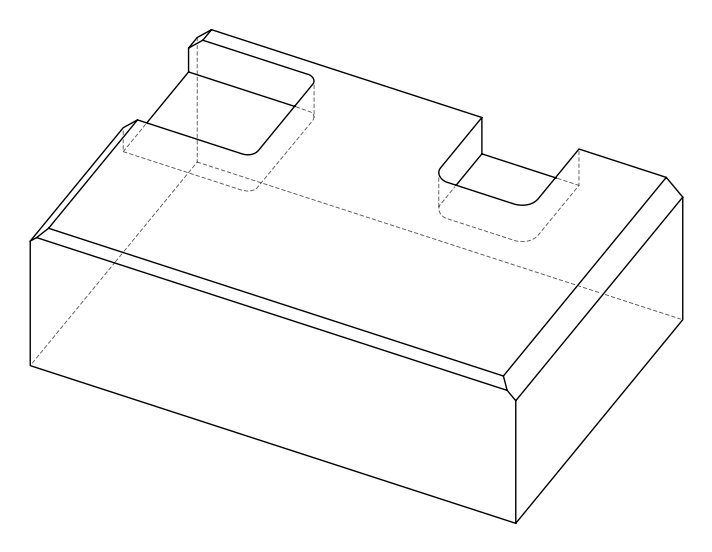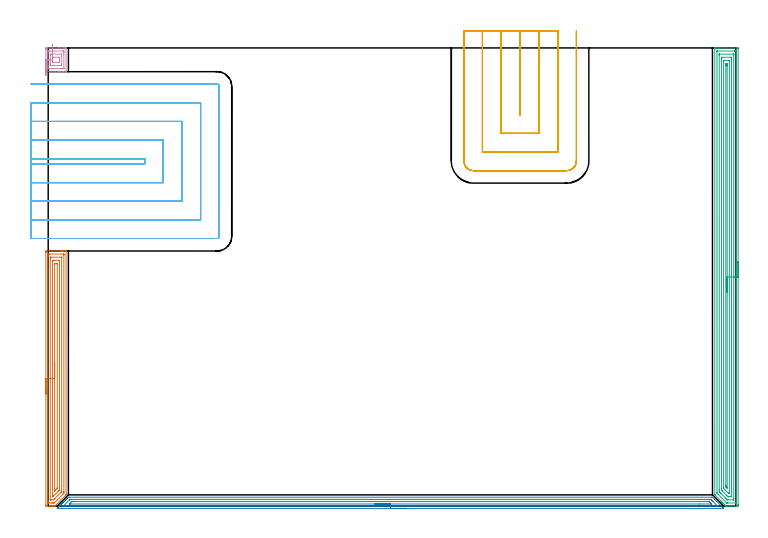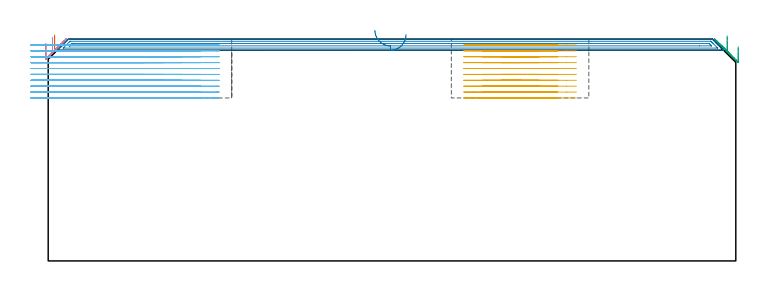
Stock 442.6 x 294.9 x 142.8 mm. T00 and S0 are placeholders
(PLAN: 6 operations, 1 tool changes, 84.8 min)
(1 AREA_MILL | FG_CHAMFER_SURFACE | UGT0205_001 | 6.74 min | 14451 mm3)
(2 AREA_MILL_1 | FG_CHAMFER_SURFACE_1 | UGT0205_001 | 10.33 min | 11112 mm3)
(3 AREA_MILL_2 | FG_CHAMFER_SURFACE_2 | UGT0205_001 | 14.29 min | 32931 mm3)
(4 AREA_MILL_3 | FG_CHAMFER_SURFACE_3 | UGT0205_001 | 0.84 min | 1873 mm3)
(5 MILL_SLOT | SLOT_PARTIAL_RECTANGULAR | NXT0201_012 | Follow Part, ap 4, ae 75% | 19.23 min | 288506 mm3)
(6 MILL_SLOT_1 | SLOT_PARTIAL_RECTANGULAR_1 | NXT0201_012 | Follow Part, ap 4, ae 75% | 33.41 min | 514000 mm3)
(TOOL UGT0205_001 | Chamfer Mill 20 x 3 x 45 deg. | D20 FL50 Z2)
(TOOL NXT0201_012 | ENDMILL 16mm [2P460-1600-NA 1630] | D16 FL38 Z6)
(OP 1 AREA_MILL)
G17 G21 G94 G90
T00 M6
G54
G17 G0 G90 X-1.5 Y72.1 S1061 M3
G43 Z152.8 H0
Z139.8
G94 G1 Y72.138 Z138.928 F250.
Y72.252 Z138.064
Y72.441 Z137.212
Y72.703 Z136.38
Y73.037 Z135.574
Y73.44 Z134.8
Y73.908 Z134.064
Y74.44 Z133.372
Y75.029 Z132.729
Y75.672 Z132.14
Y76.364 Z131.608
Y77.1 Z131.14
Y77.874 Z130.737
Y78.68 Z130.403
Y79.512 Z130.141
Y80.363 Z129.952
Y81.228 Z129.838
Y82.1 Z129.8
Y163.102
X-1.499 Y163.616 Z129.801
X-1.496 Y163.989 Z129.802
X-1.492 Y164.19 Z129.805
X-1.13 Y164.2 Z130.167
X7.627 Z138.921
X8.231 Z139.528
X8.503 Z139.799
X9.107 Z140.404
X9.378 Z140.674
X9.921 Z141.221
X11.271 Z142.569
X11.387 Y164.197 Z142.68
X11.498 Y164.19 Z142.789
X11.5 Y164.062 Z142.8
Y7.711
X11.493 Y7.2 Z142.793
X11.489 Y7.192 Z142.789
X11.13 Y6.83 Z142.43
X4.588 Y0.287 Z135.885
X4.416 Y0.118 Z135.713
X4.305 Y0.01 Z135.603
X4.135 Y0. Z135.434
X3.378 Z134.677
X2.916 Z134.215
X2.373 Z133.669
X2.102 Z133.398
X1.497 Z132.794
X1.226 Z132.523
X0.622 Z131.916
X-1.13 Y0.001 Z130.166
X-1.492 Y0.01 Z129.804
X-1.496 Y0.211 Z129.802
X-1.499 Y0.584 Z129.801
X-1.5 Y82.1 Z129.8
X-0.086 Z131.214
Y160.944
X-0.085 Y161.663 Z131.215
X-0.083 Y161.835 Z131.217
X-0.079 Y162.185 Z131.221
X0.267 Y162.196 Z131.567
X0.622 Y162.198 Z131.922
X1.138 Y162.2 Z132.438
X9.895 Z141.195
X10.031 Y162.197 Z141.331
X10.054 Y162.195 Z141.354
X10.074 Y162.191 Z141.374
X10.079 Y162.165 Z141.379
X10.083 Y162.008 Z141.383
X10.085 Y161.835 Z141.385
X10.086 Y161.115 Z141.386
Y9.492
X10.085 Y8.774 Z141.385
X10.083 Y8.602 Z141.383
X10.079 Y8.247 Z141.379
X9.905 Y8.066 Z141.205
X9.56 Y7.711 Z140.86
X4.124 Y2.275 Z135.424
X3.859 Y2.02 Z135.159
X3.601 Y2.007 Z134.901
X3.249 Y2.003 Z134.549
X2.732 Y2. Z134.032
X2.373 Z133.673
X0.622 Z131.922
X0.105 Z131.405
X-0.031 Y2.003 Z131.269
X-0.054 Y2.005 Z131.246
X-0.074 Y2.009 Z131.226
X-0.079 Y2.035 Z131.221
X-0.083 Y2.192 Z131.217
X-0.085 Y2.365 Z131.215
X-0.086 Y3.085 Z131.214
Y82.1
X1.328 Z132.628
Y159.334
X1.33 Y160.053 Z132.63
X1.331 Y160.139 Z132.631
X1.335 Y160.179 Z132.635
X1.337 Y160.19 Z132.637
X1.357 Y160.195 Z132.657
X1.497 Y160.198 Z132.797
X2.228 Y160.2 Z133.528
X8.359 Y160.199 Z139.659
X8.503 Y160.195 Z139.803
X8.646 Y160.19 Z139.946
X8.665 Y160.179 Z139.965
X8.668 Y160.155 Z139.968
X8.67 Y160.11 Z139.97
X8.671 Y160.053 Z139.971
X8.672 Y159.881 Z139.972
X8.671 Y10.212 Z139.971
X8.668 Y9.492 Z139.968
X8.665 Y9.327 Z139.965
X8.662 Y9.273 Z139.962
X8.628 Y9.236 Z139.928
X8.503 Y9.105 Z139.803
X8.254 Y8.854 Z139.554
X8.003 Y8.602 Z139.303
X4.124 Y4.724 Z135.424
X3.838 Y4.439 Z135.138
X3.541 Y4.147 Z134.841
X3.387 Y4.006 Z134.687
X2.373 Y4. Z133.673
X1.641 Y4.001 Z132.941
X1.497 Y4.005 Z132.797
X1.354 Y4.01 Z132.654
X1.335 Y4.021 Z132.635
X1.332 Y4.045 Z132.632
X1.33 Y4.09 Z132.63
X1.329 Y4.147 Z132.629
X1.328 Y4.319 Z132.628
Y82.1
X2.743 Z134.043
Y157.38
X2.745 Y157.893 Z134.045
X2.748 Y158.066 Z134.048
X2.752 Y158.19 Z134.052
X3.319 Y158.2 Z134.619
X4.124 Z135.424
X6.821 Z138.121
X7.153 Y158.196 Z138.453
X7.235 Y158.193 Z138.535
X7.251 Y158.19 Z138.551
X7.253 Y158.18 Z138.553
X7.255 Y158.151 Z138.555
X7.257 Y158.087 Z138.557
Y11.274
X7.256 Y10.761 Z138.556
X7.252 Y10.383 Z138.552
X7.25 Y10.324 Z138.55
X7.212 Y10.273 Z138.512
X7.136 Y10.191 Z138.436
X7.039 Y10.09 Z138.339
X6.751 Y9.8 Z138.051
X6.599 Y9.647 Z137.899
X3.508 Y6.556 Z134.808
X3.249 Y6.298 Z134.549
X3.064 Y6.116 Z134.364
X2.988 Y6.045 Z134.288
X2.957 Y6.017 Z134.257
X2.916 Y6.01 Z134.216
X2.83 Y6.009 Z134.13
X2.749 Y6.01 Z134.049
X2.746 Y6.098 Z134.046
X2.744 Y6.173 Z134.044
X2.743 Y6.443 Z134.043
Y6.82
Y82.1
X4.157 Z135.457
Y155.598
X4.159 Y156.027 Z135.459
X4.161 Y156.134 Z135.461
X4.163 Y156.179 Z135.463
X4.212 Y156.19 Z135.512
X4.412 Y156.196 Z135.712
X5. Y156.199 Z136.3
X5.285 Y156.2 Z136.585
X5.718 Y156.196 Z137.018
X5.816 Y156.192 Z137.116
X5.833 Y156.19 Z137.133
X5.836 Y156.177 Z137.136
X5.84 Y156.13 Z137.14
X5.842 Y156.03 Z137.142
X5.843 Y155.632 Z137.143
Y11.736
X5.841 Y11.522 Z137.141
X5.839 Y11.415 Z137.139
X5.836 Y11.364 Z137.136
X5.821 Y11.33 Z137.121
X5.771 Y11.274 Z137.071
X4.943 Y10.441 Z136.243
X4.648 Y10.147 Z135.948
X4.501 Y10.001 Z135.801
X4.177 Y9.685 Z135.477
X4.166 Y9.675 Z135.466
X4.164 Y9.696 Z135.464
X4.16 Y9.788 Z135.46
X4.158 Y9.975 Z135.458
X4.157 Y10.35 Z135.457
Y82.1
Y82.972 Z135.495
Y83.836 Z135.609
Y84.688 Z135.798
Y85.52 Z136.06
Y86.326 Z136.394
Y87.1 Z136.797
Y87.836 Z137.265
Y88.528 Z137.796
Y89.171 Z138.386
Y89.76 Z139.029
Y90.291 Z139.721
Y90.76 Z140.457
Y91.163 Z141.231
Y91.497 Z142.037
Y91.759 Z142.869
Y91.948 Z143.72
Y92.062 Z144.585
Y92.1 Z145.457
G0 Z152.8
M5
M2
(OP 2 AREA_MILL_1)
G17 G21 G94 G90
T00 M6
G54
G17 G0 G90 X230.3 Y-1.5 S1061 M3
G43 Z152.8 H0
Z145.6
G94 G1 X230.262 Z144.728 F250.
X230.148 Z143.864
X229.959 Z143.012
X229.697 Z142.18
X229.363 Z141.374
X228.96 Z140.6
X228.491 Z139.864
X227.96 Z139.172
X227.371 Z138.529
X226.728 Z137.94
X226.036 Z137.408
X225.3 Z136.94
X224.526 Z136.537
X223.72 Z136.203
X222.888 Z135.941
X222.036 Z135.752
X221.171 Z135.638
X220.3 Z135.6
X5.967
X5.938 Y-1.499 Z135.601
X5.819 Y-1.492 Z135.606
X5.864 Y-1.44 Z135.658
X5.967 Y-1.332 Z135.766
X6.414 Y-0.884 Z136.212
X6.761 Y-0.538 Z136.561
X6.954 Y-0.346 Z136.754
X7.186 Y-0.113 Z136.985
X7.307 Y0.009 Z137.105
X7.679 Y0.379 Z137.479
X7.824 Y0.524 Z137.624
X8.365 Y1.067 Z138.162
X8.646 Y1.346 Z138.446
X8.693 Y1.393 Z138.493
X9.25 Y1.952 Z139.047
X9.539 Y2.239 Z139.339
X10.135 Y2.838 Z139.933
X10.432 Y3.133 Z140.233
X11.021 Y3.723 Z140.818
X11.35 Y4.05 Z141.15
X11.906 Y4.608 Z141.704
X12.268 Y4.968 Z142.068
X12.946 Y5.645 Z142.745
X13.005 Y5.699 Z142.783
X13.558 Y5.7 Z142.8
X427.042
X427.595 Y5.699 Z142.783
X427.655 Y5.645 Z142.745
X428.989 Y4.313 Z141.409
X434.3 Y-0.998 Z136.098
X434.741 Y-1.44 Z135.659
X434.781 Y-1.483 Z135.617
X434.784 Y-1.495 Z135.604
X434.781 Y-1.5 Z135.6
X220.3
Y-0.086 Z137.014
X9.959
X9.795 Y-0.084 Z137.016
X9.714 Y-0.081 Z137.019
X9.685 Y-0.079 Z137.021
X9.686 Y-0.075 Z137.025
X9.72 Y-0.036 Z137.064
X9.811 Y0.06 Z137.16
X13.558 Y3.808 Z140.908
X13.814 Y4.059 Z141.159
X14.029 Y4.267 Z141.367
X14.451 Y4.284 Z141.384
X14.479 Y4.285 Z141.385
X426.176 Y4.286 Z141.386
X426.392 Y4.284 Z141.384
X426.5 Y4.281 Z141.381
X426.549 Y4.279 Z141.379
X426.646 Y4.192 Z141.292
X427.042 Y3.806 Z140.906
X427.422 Y3.428 Z140.528
X427.935 Y2.916 Z140.016
X430.614 Y0.236 Z137.336
X430.818 Y0.032 Z137.132
X430.891 Y-0.043 Z137.057
X430.921 Y-0.076 Z137.024
X430.924 Y-0.082 Z137.018
X430.923 Y-0.083 Z137.017
X430.901 Y-0.084 Z137.016
X430.805 Y-0.085 Z137.015
X430.614 Y-0.086 Z137.014
X220.3
Y1.328 Z138.428
X14.451 Y1.329 Z138.429
X13.889 Y1.33 Z138.43
X13.583 Y1.333 Z138.433
X13.558 Y1.335 Z138.435
X13.549 Y1.34 Z138.44
X13.552 Y1.347 Z138.447
X13.558 Y1.358 Z138.458
X14.743 Y2.542 Z139.642
X15.046 Y2.838 Z139.938
X15.068 Y2.857 Z139.957
X15.097 Y2.864 Z139.964
X15.179 Y2.867 Z139.967
X15.344 Y2.87 Z139.97
X15.906 Y2.871 Z139.971
X16.237
X425.256
X425.366 Y2.87 Z139.97
X425.454 Y2.867 Z139.967
X425.51 Y2.865 Z139.965
X425.551 Y2.838 Z139.938
X425.854 Y2.542 Z139.642
X426.149 Y2.251 Z139.351
X426.741 Y1.657 Z138.757
X427.042 Y1.352 Z138.452
X427.05 Y1.334 Z138.434
X427.042
X426.48 Y1.329 Z138.429
X419.172 Y1.328 Z138.428
X220.3
X219.428 Z138.466
X218.563 Z138.58
X217.712 Z138.769
X216.88 Z139.032
X216.074 Z139.365
X215.3 Z139.768
X214.564 Z140.237
X213.872 Z140.768
X213.229 Z141.357
X212.639 Z142.001
X212.108 Z142.693
X211.64 Z143.428
X211.237 Z144.202
X210.903 Z145.008
X210.641 Z145.84
X210.452 Z146.692
X210.338 Z147.557
X210.3 Z148.428
G0 Z152.8
M5
M2
(OP 3 AREA_MILL_2)
G17 G21 G94 G90
T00 M6
G54
G17 G0 G90 X444.1 Y157.45 S1061 M3
G43 Z152.8 H0
Z137.8
G94 G1 Y157.412 Z136.928 F250.
Y157.298 Z136.064
Y157.109 Z135.212
Y156.847 Z134.38
Y156.513 Z133.574
Y156.11 Z132.8
Y155.642 Z132.064
Y155.11 Z131.372
Y154.521 Z130.729
Y153.878 Z130.14
Y153.186 Z129.609
Y152.45 Z129.14
Y151.676 Z128.737
Y150.87 Z128.403
Y150.038 Z128.141
Y149.187 Z127.952
Y148.322 Z127.838
Y147.45 Z127.8
Y1.046
X444.099 Y0.608 Z127.801
X444.095 Y0.159 Z127.803
X444.091 Y0.01 Z127.806
X443.65 Y0. Z128.246
X440.125 Z131.77
X438.682 Z133.214
X437.481 Z134.413
X436.38 Z135.519
X436.305 Y0.001 Z135.592
X436.286 Y0.013 Z135.612
X435.455 Y0.844 Z136.444
X434.295 Y2.005 Z137.604
X434.25 Y2.049 Z137.647
X434.203 Y2.096 Z137.696
X434.005 Y2.295 Z137.894
X433.956 Y2.343 Z137.941
X433.906 Y2.394 Z137.993
X433.715 Y2.585 Z138.184
X433.662 Y2.636 Z138.235
X433.608 Y2.691 Z138.291
X433.425 Y2.875 Z138.474
X433.368 Y2.93 Z138.528
X433.311 Y2.989 Z138.588
X433.135 Y3.165 Z138.764
X433.075 Y3.224 Z138.822
X429.209 Y7.09 Z142.689
X429.102 Y7.199 Z142.791
Y7.203
X429.1 Y7.303 Z142.8
Y294.738
X429.103 Y294.893 Z142.788
Y294.9 Z142.787
X429.426 Z142.473
X429.791 Z142.108
X430.431 Z141.464
X431.632 Z140.265
X432.193 Z139.701
X440.425 Z131.472
X443.65 Z128.247
X443.934 Y294.897 Z127.963
X444.092 Y294.89 Z127.806
X444.099 Y294.73 Z127.799
X444.1 Y294.292 Z127.8
Y147.45
X442.686 Z129.214
X442.685 Y2.091 Z129.215
X442.684 Y2.04 Z129.216
X442.682 Y2.017 Z129.218
X442.68 Y2.012 Z129.22
X442.664 Y2.009 Z129.236
X442.275 Y2.001 Z129.625
X437.481 Z134.419
X436.986 Y2.003 Z134.914
X436.795 Y2.01 Z135.105
X436.746 Y2.016 Z135.154
X436.682 Y2.074 Z135.218
X436.6 Y2.152 Z135.3
X436.356 Y2.394 Z135.544
X431.312 Y7.438 Z140.588
X431.003 Y7.75 Z140.897
X430.684 Y8.078 Z141.216
X430.521 Y8.26 Z141.379
X430.519 Y8.356 Z141.381
X430.515 Y8.557 Z141.385
Y292.809
X430.516 Y292.86 Z141.384
X430.518 Y292.883 Z141.382
X430.52 Y292.888 Z141.38
X430.536 Y292.891 Z141.364
X430.925 Y292.899 Z140.975
X441.499 Y292.9 Z130.401
X441.888 Y292.899 Z130.012
X442.384 Y292.897 Z129.516
X442.588 Y292.89 Z129.312
X442.679 Y292.871 Z129.221
X442.684 Y292.592 Z129.216
X442.685 Y292.506 Z129.215
X442.686 Y147.45 Z129.214
X441.272 Z130.628
X441.271 Y4.803 Z130.629
X441.269 Y4.179 Z130.631
X441.266 Y4.046 Z130.634
X441.265 Y4.019 Z130.635
X441.241 Y4.01 Z130.659
X441.18 Y4.003 Z130.72
X441.007 Y4.001 Z130.893
X437.657 Z134.243
X437.481 Y4.003 Z134.419
X437.305 Y4.009 Z134.595
X437.197 Y4.015 Z134.703
X437.139 Y4.068 Z134.761
X437.022 Y4.179 Z134.878
X436.6 Y4.599 Z135.3
X436.127 Y5.072 Z135.773
X433.075 Y8.124 Z138.825
X432.558 Y8.642 Z139.342
X432.193 Y9.011 Z139.707
X431.938 Y9.274 Z139.962
X431.933 Y9.535 Z139.967
X431.93 Y9.801 Z139.97
X431.929 Y10.428 Z139.971
X431.928 Y10.696 Z139.972
X431.929 Y290.097 Z139.971
X431.931 Y290.721 Z139.969
X431.934 Y290.854 Z139.966
X431.935 Y290.881 Z139.965
X431.959 Y290.89 Z139.941
X432.02 Y290.897 Z139.88
X432.193 Y290.899 Z139.707
X441.007 Z130.893
X441.183 Y290.897 Z130.717
X441.233 Y290.894 Z130.667
X441.26 Y290.89 Z130.64
X441.265 Y290.879 Z130.635
X441.268 Y290.81 Z130.632
X441.27 Y290.721 Z130.63
X441.271 Y290.453 Z130.629
X441.272 Y289.828 Z130.628
Y147.45
X439.857 Z132.043
Y6.857
X439.854 Y6.239 Z132.046
X439.85 Y6.03 Z132.05
X439.846 Y6.009 Z132.054
X439.825 Y6.006 Z132.075
X439.773 Y6.003 Z132.127
X439.667 Y6.001 Z132.233
X439.244 Y6. Z132.656
X438.327 Z133.573
X437.904 Y6.006 Z133.996
X437.693 Y6.01 Z134.207
X437.64 Y6.02 Z134.26
X437.581 Y6.075 Z134.319
X437.481 Y6.171 Z134.419
X436.792 Y6.857 Z135.108
X434.114 Y9.535 Z137.786
X433.956 Y9.693 Z137.944
X433.592 Y10.059 Z138.308
X433.409 Y10.246 Z138.491
X433.365 Y10.296 Z138.535
X433.349 Y10.317 Z138.551
X433.347 Y10.34 Z138.553
X433.345 Y10.428 Z138.555
X433.343 Y11.049 Z138.557
Y11.32
Y288.043
X433.346 Y288.661 Z138.554
X433.35 Y288.87 Z138.55
X433.354 Y288.891 Z138.546
X433.375 Y288.894 Z138.525
X433.427 Y288.897 Z138.473
X433.533 Y288.899 Z138.367
X439.28 Y288.9 Z132.62
X439.672 Y288.89 Z132.228
X439.85 Y288.88 Z132.05
X439.852 Y288.778 Z132.048
X439.856 Y288.316 Z132.044
X439.857 Y288.043 Z132.043
Y287.422
Y147.45
X438.443 Z133.457
X438.442 Y8.479 Z133.458
X438.44 Y8.316 Z133.46
X438.435 Y8.01 Z133.465
X438.363 Y8.009 Z133.537
X438.105 Y8.01 Z133.795
X437.481 Y8.617 Z134.419
X437.456 Y8.642 Z134.444
X435.719 Y10.379 Z136.181
X434.837 Y11.262 Z137.063
X434.782 Y11.32 Z137.118
X434.764 Y11.346 Z137.136
X434.762 Y11.362 Z137.138
X434.759 Y11.4 Z137.141
X434.757 Y12.213 Z137.143
Y12.294
X434.758 Y286.421 Z137.142
X434.76 Y286.584 Z137.14
X434.765 Y286.89 Z137.135
X434.837 Y286.893 Z137.063
X435.086 Y286.898 Z136.814
X437.729 Y286.9 Z134.171
X438.363 Y286.899 Z133.537
X438.405 Y286.897 Z133.495
X438.427 Y286.894 Z133.473
X438.434 Y286.892 Z133.466
X438.436 Y286.828 Z133.464
X438.441 Y286.503 Z133.459
X438.443 Y286.339 Z133.457
Y147.45
X437.029 Z134.871
X437.028 Y12.213 Z134.872
X437.027 Y11.78 Z134.873
X437.024 Y11.634 Z134.876
X437.021 Y11.539 Z134.879
X436.861 Y11.694 Z135.039
X436.6 Y11.95 Z135.3
X436.336 Y12.213 Z135.564
X436.247 Y12.307 Z135.653
X436.179 Y12.381 Z135.721
X436.177 Y12.431 Z135.723
X436.173 Y12.645 Z135.727
X436.172 Y13.105 Z135.728
X436.171 Y13.54 Z135.729
X436.172 Y283.58 Z135.728
X436.173 Y284.012 Z135.727
X436.178 Y284.473 Z135.722
X436.185 Y284.893 Z135.715
X436.6 Y284.892 Z135.3
X437.015 Y284.89 Z134.885
X437.022 Y284.473 Z134.878
X437.027 Y284.04 Z134.873
X437.028 Y283.58 Z134.872
X437.029 Y283.145 Z134.871
Y147.45
Y146.578 Z134.909
Y145.714 Z135.023
Y144.862 Z135.212
Y144.03 Z135.474
Y143.224 Z135.808
Y142.45 Z136.211
Y141.714 Z136.68
Y141.022 Z137.211
Y140.379 Z137.8
Y139.79 Z138.443
Y139.259 Z139.135
Y138.79 Z139.871
Y138.387 Z140.645
Y138.053 Z141.451
Y137.791 Z142.283
Y137.602 Z143.135
Y137.488 Z144.
Y137.45 Z144.871
G0 Z152.8
M5
M2
(OP 4 AREA_MILL_3)
G17 G21 G94 G90
T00 M6
G54
G17 G0 G90 X-1.5 Y277.25 S1061 M3
G43 Z152.8 H0
Z139.8
G94 G1 Y277.288 Z138.929 F250.
Y277.402 Z138.064
Y277.591 Z137.212
Y277.853 Z136.38
Y278.187 Z135.574
Y278.59 Z134.8
Y279.058 Z134.064
Y279.59 Z133.372
Y280.179 Z132.729
Y280.822 Z132.14
Y281.514 Z131.609
Y282.25 Z131.14
Y283.024 Z130.737
Y283.83 Z130.403
Y284.662 Z130.141
Y285.514 Z129.952
Y286.378 Z129.838
Y287.25 Z129.8
Y293.843
X-1.499 Y294.355 Z129.801
X-1.495 Y294.726 Z129.803
X-1.491 Y294.89 Z129.805
X-1.13 Y294.894 Z130.167
X-0.592 Y294.9 Z130.704
X6.751 Z138.046
X7.428 Z138.726
X7.627 Z138.925
X9.378 Z140.675
X9.776 Z141.075
X10.732 Z142.031
X11.13 Z142.428
X11.332 Z142.63
X11.418 Y294.897 Z142.712
X11.497 Y294.89 Z142.789
X11.5 Y294.799 Z142.8
Y279.701
X11.497 Y279.61 Z142.789
X11.419 Y279.603 Z142.712
X11.332 Y279.6 Z142.63
X9.776 Z141.075
X9.378 Z140.675
X9.18 Z140.477
X7.428 Z138.726
X6.751 Z138.046
X-1.13 Z130.167
X-1.472 Y279.604 Z129.824
X-1.492 Y279.61 Z129.805
X-1.498 Y279.631 Z129.798
X-1.5 Y280.145 Z129.8
Y287.25
X-0.086 Z131.214
Y292.408
X-0.085 Y292.579 Z131.215
X-0.084 Y292.758 Z131.216
X-0.081 Y292.847 Z131.219
X-0.079 Y292.883 Z131.221
X-0.011 Y292.89 Z131.289
X0.307 Y292.898 Z131.607
X0.622 Y292.899 Z131.922
X1.181 Y292.9 Z132.481
X9.378 Y292.899 Z140.678
X9.941 Y292.896 Z141.241
X10.039 Y292.89 Z141.339
X10.079 Y292.877 Z141.379
X10.082 Y292.753 Z141.382
X10.084 Y292.579 Z141.384
X10.086 Y291.861 Z141.386
Y290.973
X10.085 Y281.921 Z141.385
X10.084 Y281.742 Z141.384
X10.081 Y281.653 Z141.381
X10.079 Y281.617 Z141.379
X10.011 Y281.61 Z141.311
X9.693 Y281.602 Z140.993
X9.378 Y281.601 Z140.678
X8.819 Y281.6 Z140.119
X0.622 Y281.601 Z131.922
X0.059 Y281.604 Z131.359
X-0.039 Y281.61 Z131.261
X-0.079 Y281.623 Z131.221
X-0.082 Y281.747 Z131.218
X-0.084 Y281.921 Z131.216
X-0.086 Y282.639 Z131.214
Y283.527
Y287.25
X1.328 Z132.628
X1.329 Y290.085 Z132.629
X1.334 Y290.803 Z132.634
X1.335 Y290.879 Z132.635
X1.409 Y290.893 Z132.709
X1.497 Y290.896 Z132.797
X2.277 Y290.9 Z133.577
X8.407 Z139.707
X8.503 Y290.898 Z139.803
X8.599 Y290.894 Z139.899
X8.658 Y290.89 Z139.958
X8.665 Y290.857 Z139.965
X8.667 Y290.803 Z139.967
X8.67 Y290.633 Z139.97
X8.671 Y289.914 Z139.971
X8.672 Y289.743 Z139.972
X8.671 Y284.415 Z139.971
X8.666 Y283.697 Z139.966
X8.665 Y283.621 Z139.965
X8.591 Y283.608 Z139.891
X8.503 Y283.604 Z139.803
X7.723 Y283.6 Z139.023
X1.593 Z132.893
X1.497 Y283.602 Z132.797
X1.402 Y283.606 Z132.702
X1.343 Y283.61 Z132.643
X1.335 Y283.643 Z132.635
X1.333 Y283.697 Z132.633
X1.33 Y283.867 Z132.63
X1.329 Y284.586 Z132.629
X1.328 Y284.757 Z132.628
Y287.25
X2.743 Z134.043
X2.744 Y288.65 Z134.044
X2.747 Y288.822 Z134.047
X2.749 Y288.877 Z134.049
X2.78 Y288.89 Z134.08
X2.873 Y288.893 Z134.173
X3.249 Y288.899 Z134.549
X3.373 Y288.9 Z134.673
X6.877 Y288.899 Z138.177
X7.14 Y288.89 Z138.44
X7.251 Y288.876 Z138.551
X7.252 Y288.815 Z138.552
X7.256 Y288.514 Z138.556
X7.257 Y286.362 Z138.557
X7.256 Y285.85 Z138.556
X7.253 Y285.678 Z138.553
X7.251 Y285.623 Z138.551
X7.22 Y285.61 Z138.52
X7.127 Y285.607 Z138.427
X6.751 Y285.601 Z138.051
X6.627 Y285.6 Z137.927
X3.123 Y285.601 Z134.423
X2.86 Y285.61 Z134.16
X2.749 Y285.624 Z134.049
X2.748 Y285.685 Z134.048
X2.744 Y285.986 Z134.044
X2.743 Y287.25 Z134.043
Y288.122 Z134.081
Y288.986 Z134.195
Y289.838 Z134.383
Y290.67 Z134.646
Y291.476 Z134.98
Y292.25 Z135.382
Y292.986 Z135.851
Y293.678 Z136.382
Y294.321 Z136.972
Y294.91 Z137.615
Y295.442 Z138.307
Y295.91 Z139.043
Y296.313 Z139.816
Y296.647 Z140.622
Y296.909 Z141.454
Y297.098 Z142.306
Y297.212 Z143.171
Y297.25 Z144.043
G0 Z152.8
M5
M2
(OP 5 MILL_SLOT)
G17 G21 G94 G90
T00 M6
G54
G17 G0 G90 X303.5 Y305.9 S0 M3
G43 Z152.8 H1
Z139.01
G94 G1 Y302.9 F250.
Y251.9 F500.
X304.
Y302.9
Y305.9 F250.
X291.5
Y302.9
Y239.9 F500.
X316.
Y302.9
Y305.9 F250.
X279.5
Y302.9
Y227.9 F500.
X328.
Y302.9
Y305.9 F250.
X267.5
Y302.9
Y222.2 F500.
G3 X273.8 Y215.9 R6.3
G1 X333.7
G3 X340. Y222.2 R6.3
G1 Y302.9
Y305.9 F250.
G0 X303.5 Z135.22
G1 Y302.9
Y251.9 F500.
X304.
Y302.9
Y305.9 F250.
X291.5
Y302.9
Y239.9 F500.
X316.
Y302.9
Y305.9 F250.
X279.5
Y302.9
Y227.9 F500.
X328.
Y302.9
Y305.9 F250.
X267.5
Y302.9
Y222.2 F500.
G3 X273.8 Y215.9 R6.3
G1 X333.7
G3 X340. Y222.2 R6.3
G1 Y302.9
Y305.9 F250.
G0 X303.5 Z131.43
G1 Y302.9
Y251.9 F500.
X304.
Y302.9
Y305.9 F250.
X291.5
Y302.9
Y239.9 F500.
X316.
Y302.9
Y305.9 F250.
X279.5
Y302.9
Y227.9 F500.
X328.
Y302.9
Y305.9 F250.
X267.5
Y302.9
Y222.2 F500.
G3 X273.8 Y215.9 R6.3
G1 X333.7
G3 X340. Y222.2 R6.3
G1 Y302.9
Y305.9 F250.
G0 X303.5 Z127.64
G1 Y302.9
Y251.9 F500.
X304.
Y302.9
Y305.9 F250.
X291.5
Y302.9
Y239.9 F500.
X316.
Y302.9
Y305.9 F250.
X279.5
Y302.9
Y227.9 F500.
X328.
Y302.9
Y305.9 F250.
X267.5
Y302.9
Y222.2 F500.
G3 X273.8 Y215.9 R6.3
G1 X333.7
G3 X340. Y222.2 R6.3
G1 Y302.9
Y305.9 F250.
G0 X303.5 Z123.85
G1 Y302.9
Y251.9 F500.
X304.
Y302.9
Y305.9 F250.
X291.5
Y302.9
Y239.9 F500.
X316.
Y302.9
Y305.9 F250.
X279.5
Y302.9
Y227.9 F500.
X328.
Y302.9
Y305.9 F250.
X267.5
Y302.9
Y222.2 F500.
G3 X273.8 Y215.9 R6.3
G1 X333.7
G3 X340. Y222.2 R6.3
G1 Y302.9
Y305.9 F250.
G0 X303.5 Z120.06
G1 Y302.9
Y251.9 F500.
X304.
Y302.9
Y305.9 F250.
X291.5
Y302.9
Y239.9 F500.
X316.
Y302.9
Y305.9 F250.
X279.5
Y302.9
Y227.9 F500.
X328.
Y302.9
Y305.9 F250.
X267.5
Y302.9
Y222.2 F500.
G3 X273.8 Y215.9 R6.3
G1 X333.7
G3 X340. Y222.2 R6.3
G1 Y302.9
Y305.9 F250.
G0 X303.5 Z116.27
G1 Y302.9
Y251.9 F500.
X304.
Y302.9
Y305.9 F250.
X291.5
Y302.9
Y239.9 F500.
X316.
Y302.9
Y305.9 F250.
X279.5
Y302.9
Y227.9 F500.
X328.
Y302.9
Y305.9 F250.
X267.5
Y302.9
Y222.2 F500.
G3 X273.8 Y215.9 R6.3
G1 X333.7
G3 X340. Y222.2 R6.3
G1 Y302.9
Y305.9 F250.
G0 X303.5 Z112.48
G1 Y302.9
Y251.9 F500.
X304.
Y302.9
Y305.9 F250.
X291.5
Y302.9
Y239.9 F500.
X316.
Y302.9
Y305.9 F250.
X279.5
Y302.9
Y227.9 F500.
X328.
Y302.9
Y305.9 F250.
X267.5
Y302.9
Y222.2 F500.
G3 X273.8 Y215.9 R6.3
G1 X333.7
G3 X340. Y222.2 R6.3
G1 Y302.9
Y305.9 F250.
G0 X303.5 Z108.69
G1 Y302.9
Y251.9 F500.
X304.
Y302.9
Y305.9 F250.
X291.5
Y302.9
Y239.9 F500.
X316.
Y302.9
Y305.9 F250.
X279.5
Y302.9
Y227.9 F500.
X328.
Y302.9
Y305.9 F250.
X267.5
Y302.9
Y222.2 F500.
G3 X273.8 Y215.9 R6.3
G1 X333.7
G3 X340. Y222.2 R6.3
G1 Y302.9
Y305.9 F250.
G0 X303.5 Z104.9
G1 Y302.9
Y251.9 F500.
X304.
Y302.9
Y305.9 F250.
X291.5
Y302.9
Y239.9 F500.
X316.
Y302.9
Y305.9 F250.
X279.5
Y302.9
Y227.9 F500.
X328.
Y302.9
Y305.9 F250.
X267.5
Y302.9
Y222.2 F500.
G3 X273.8 Y215.9 R6.3
G1 X333.7
G3 X340. Y222.2 R6.3
G1 Y302.9
Y305.9 F250.
G0 Z152.8
M5
M2
(OP 6 MILL_SLOT_1)
G17 G21 G94 G90
T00 M6
G54
G17 G0 G90 X-11. Y220.184 S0 M3
G43 Z152.8 H1
Z139.01
G94 G1 X-8. Y220.199 F250.
X-7.749 Y220.2 F500.
X62.1
Y223.6
X-7.749
X-8. Y223.601
X-11. Y223.616 F250.
Y208.178
X-8. Y208.199
X-7.749 Y208.2 F500.
X74.1
Y235.6
X-7.749
X-8. Y235.601
X-11. Y235.622 F250.
Y196.167
X-8. Y196.199
G2 X-7.749 Y196.2 R24. F500.
G1 X86.1
Y247.6
X-7.749
G2 X-8. Y247.601 R24.
G1 X-11. Y247.633 F250.
X-10.999 Y184.135
X-8. Y184.197
G2 X-7.749 Y184.2 R12. F500.
G1 X98.1
Y259.6
X-7.749
G2 X-8. Y259.603 R12.
G1 X-10.999 Y259.665 F250.
X-10.749 Y172.2
X-7.749
X108.7 F500.
G3 X110.1 Y173.6 R1.4
G1 Y270.2
G3 X108.7 Y271.6 R1.4
G1 X-7.749
X-10.749 F250.
G0 X-11. Y220.2 Z135.22
G1 X-8.
X62.1 F500.
Y223.6
X-8.
X-11. F250.
Y208.2
X-8.
X74.1 F500.
Y235.6
X-8.
X-11. F250.
Y196.2
X-8.
X86.1 F500.
Y247.6
X-8.
X-11. F250.
Y184.2
X-8.
X98.1 F500.
Y259.6
X-8.
X-11. F250.
Y172.2
X-8.
X108.7 F500.
G3 X110.1 Y173.6 R1.4
G1 Y270.2
G3 X108.7 Y271.6 R1.4
G1 X-8.
X-11. F250.
G0 Y220.2 Z131.43
G1 X-8.
X62.1 F500.
Y223.6
X-8.
X-11. F250.
Y208.2
X-8.
X74.1 F500.
Y235.6
X-8.
X-11. F250.
Y196.2
X-8.
X86.1 F500.
Y247.6
X-8.
X-11. F250.
Y184.2
X-8.
X98.1 F500.
Y259.6
X-8.
X-11. F250.
Y172.2
X-8.
X108.7 F500.
G3 X110.1 Y173.6 R1.4
G1 Y270.2
G3 X108.7 Y271.6 R1.4
G1 X-8.
X-11. F250.
G0 Y220.2 Z127.64
G1 X-8.
X62.1 F500.
Y223.6
X-8.
X-11. F250.
Y208.2
X-8.
X74.1 F500.
Y235.6
X-8.
X-11. F250.
Y196.2
X-8.
X86.1 F500.
Y247.6
X-8.
X-11. F250.
Y184.2
X-8.
X98.1 F500.
Y259.6
X-8.
X-11. F250.
Y172.2
X-8.
X108.7 F500.
G3 X110.1 Y173.6 R1.4
G1 Y270.2
G3 X108.7 Y271.6 R1.4
G1 X-8.
X-11. F250.
G0 Y220.2 Z123.85
G1 X-8.
X62.1 F500.
Y223.6
X-8.
X-11. F250.
Y208.2
X-8.
X74.1 F500.
Y235.6
X-8.
X-11. F250.
Y196.2
X-8.
X86.1 F500.
Y247.6
X-8.
X-11. F250.
Y184.2
X-8.
X98.1 F500.
Y259.6
X-8.
X-11. F250.
Y172.2
X-8.
X108.7 F500.
G3 X110.1 Y173.6 R1.4
G1 Y270.2
G3 X108.7 Y271.6 R1.4
G1 X-8.
X-11. F250.
G0 Y220.2 Z120.06
G1 X-8.
X62.1 F500.
Y223.6
X-8.
X-11. F250.
Y208.2
X-8.
X74.1 F500.
Y235.6
X-8.
X-11. F250.
Y196.2
X-8.
X86.1 F500.
Y247.6
X-8.
X-11. F250.
Y184.2
X-8.
X98.1 F500.
Y259.6
X-8.
X-11. F250.
Y172.2
X-8.
X108.7 F500.
G3 X110.1 Y173.6 R1.4
G1 Y270.2
G3 X108.7 Y271.6 R1.4
G1 X-8.
X-11. F250.
G0 Y220.2 Z116.27
G1 X-8.
X62.1 F500.
Y223.6
X-8.
X-11. F250.
Y208.2
X-8.
X74.1 F500.
Y235.6
X-8.
X-11. F250.
Y196.2
X-8.
X86.1 F500.
Y247.6
X-8.
X-11. F250.
Y184.2
X-8.
X98.1 F500.
Y259.6
X-8.
X-11. F250.
Y172.2
X-8.
X108.7 F500.
G3 X110.1 Y173.6 R1.4
G1 Y270.2
G3 X108.7 Y271.6 R1.4
G1 X-8.
X-11. F250.
G0 Y220.2 Z112.48
G1 X-8.
X62.1 F500.
Y223.6
X-8.
X-11. F250.
Y208.2
X-8.
X74.1 F500.
Y235.6
X-8.
X-11. F250.
Y196.2
X-8.
X86.1 F500.
Y247.6
X-8.
X-11. F250.
Y184.2
X-8.
X98.1 F500.
Y259.6
X-8.
X-11. F250.
Y172.2
X-8.
X108.7 F500.
G3 X110.1 Y173.6 R1.4
G1 Y270.2
G3 X108.7 Y271.6 R1.4
G1 X-8.
X-11. F250.
G0 Y220.2 Z108.69
G1 X-8.
X62.1 F500.
Y223.6
X-8.
X-11. F250.
Y208.2
X-8.
X74.1 F500.
Y235.6
X-8.
X-11. F250.
Y196.2
X-8.
X86.1 F500.
Y247.6
X-8.
X-11. F250.
Y184.2
X-8.
X98.1 F500.
Y259.6
X-8.
X-11. F250.
Y172.2
X-8.
X108.7 F500.
G3 X110.1 Y173.6 R1.4
G1 Y270.2
G3 X108.7 Y271.6 R1.4
G1 X-8.
X-11. F250.
G0 Y220.2 Z104.9
G1 X-8.
X62.1 F500.
Y223.6
X-8.
X-11. F250.
Y208.2
X-8.
X74.1 F500.
Y235.6
X-8.
X-11. F250.
Y196.2
X-8.
X86.1 F500.
Y247.6
X-8.
X-11. F250.
Y184.2
X-8.
X98.1 F500.
Y259.6
X-8.
X-11. F250.
Y172.2
X-8.
X108.7 F500.
G3 X110.1 Y173.6 R1.4
G1 Y270.2
G3 X108.7 Y271.6 R1.4
G1 X-8.
X-11. F250.
G0 Z152.8
M5
M2
